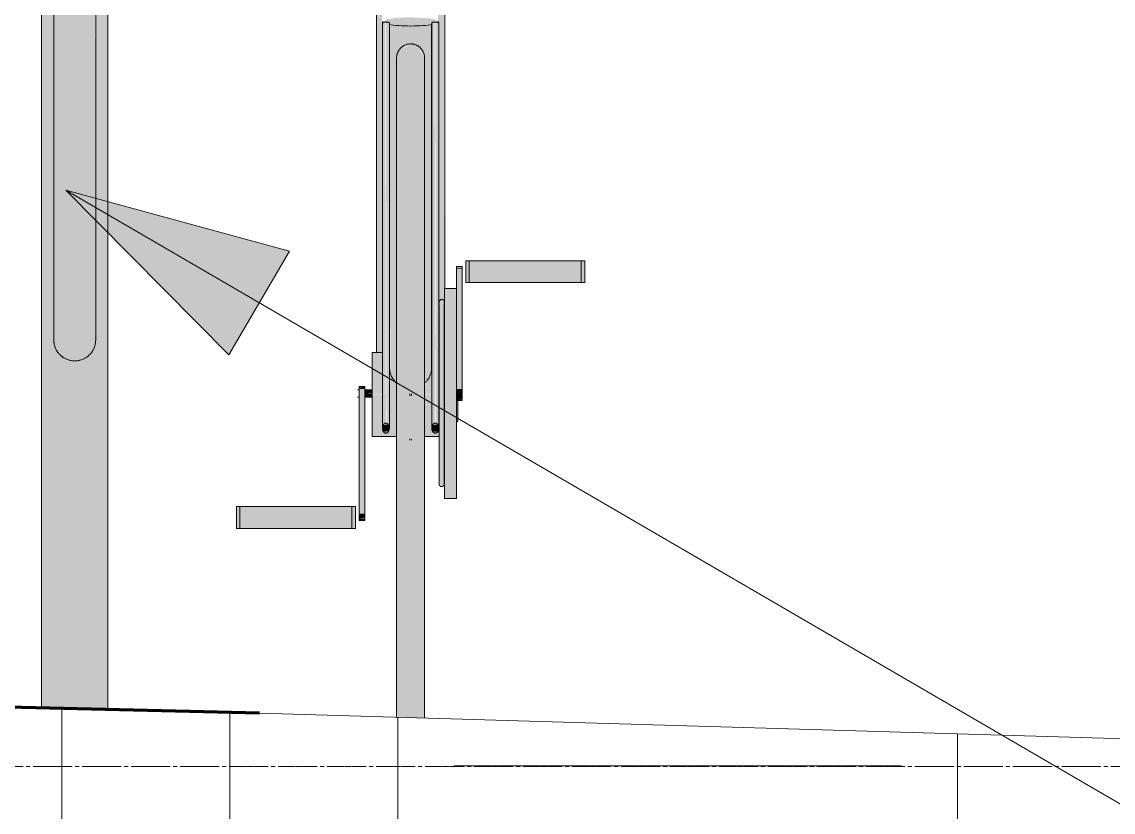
# Model space of a CAD drawing. Header units: inches. Extents: x -1056 to 52, y -89 to 303.
# Drawn here: x -961.66 to -922.67, y -1.64 to 26.62 of the extents above; entities that cross this region are included whole.
import ezdxf

# ---------------------------------------------------------------- set-up
doc = ezdxf.new("R2010")
doc.units = ezdxf.units.IN
doc.header["$MEASUREMENT"] = 0
doc.linetypes.add('Aligning Line 1_8_', pattern=[0.25, 0.125, -0.125])
doc.linetypes.add('Grid Line 1_2_', pattern=[0.875, 0.5, -0.125, 0.125, -0.125])
for name, color, linetype, lineweight in [('A-FLOR-LEVL-1', 51, 'Grid Line 1_2_', 9), ('C-TOPO', 7, 'Continuous', 9), ('C-TOPO-1', 7, 'Continuous', 80), ('G-ANNO-SYMB', 111, 'Aligning Line 1_8_', 9), ('G-ANNO-TEXT', 231, 'Continuous', 9), ('L-SITE', 91, 'Continuous', 9), ('Q-SPCQ', 91, 'Continuous', 9)]:
    doc.layers.add(name, color=color, linetype=linetype, lineweight=lineweight)

# ---------------------------------------------------------------- blocks, each defined once
blk = doc.blocks.new('BIKE_HITCH - In Ground-777502-Elevation - East')
at = {"layer": 'L-SITE'}
for points in [[(-959.767, 2.057), (-959.767, 14.498), (-960.052, 14.561), (-960.212, 14.645), (-960.417, 14.873), (-960.501, 15.149), (-960.517, 15.267), (-960.498, 28.915), (-960.373, 29.191), (-960.121, 29.406), (-959.978, 29.464), (-959.844, 29.49), (-959.767, 29.498), (-959.767, 36.098), (-960.955, 36.098), (-960.945, 2.085), (-959.878, 2.06)], [(-958.58, 2.029), (-958.58, 36.098), (-959.767, 36.098), (-959.767, 29.498), (-959.482, 29.435), (-959.309, 29.339), (-959.118, 29.123), (-959.032, 28.843), (-959.017, 28.748), (-959.036, 15.081), (-959.161, 14.806), (-959.384, 14.609), (-959.556, 14.533), (-959.687, 14.507), (-959.767, 14.498), (-959.767, 2.057), (-958.61, 2.03)], [(-959.767, 14.498), (-959.522, 14.545), (-959.442, 14.573), (-959.253, 14.708), (-959.181, 14.781), (-959.076, 14.968), (-959.036, 15.081), (-959.017, 17.225), (-959.043, 28.942), (-959.118, 29.123), (-959.237, 29.279), (-959.392, 29.398), (-959.621, 29.479), (-959.847, 29.489), (-960.017, 29.451), (-960.092, 29.424), (-960.282, 29.288), (-960.376, 29.18), (-960.443, 29.074), (-960.498, 28.915), (-960.517, 28.518), (-960.491, 15.054), (-960.417, 14.873), (-960.297, 14.718), (-960.074, 14.571), (-959.877, 14.513)]]:
    blk.add_hatch(color=256, dxfattribs=at).paths.add_polyline_path(points, flags=0)
for p, q in [((-960.955, 36.098), (-960.955, 2.086)), ((-960.955, 36.098), (-959.767, 36.098)), ((-959.767, 36.098), (-958.58, 36.098)), ((-958.58, 2.029), (-958.58, 36.098))]:
    blk.add_line(p, q, dxfattribs=at)
at = {"layer": 'L-SITE', "flags": 128}
for points in [[(-960.517, 28.748), (-960.516, 28.778), (-960.515, 28.808), (-960.512, 28.838), (-960.507, 28.868), (-960.502, 28.897), (-960.496, 28.927), (-960.488, 28.956), (-960.479, 28.984), (-960.469, 29.013), (-960.458, 29.04), (-960.446, 29.068), (-960.432, 29.095), (-960.418, 29.121), (-960.402, 29.147), (-960.386, 29.172), (-960.369, 29.196), (-960.35, 29.22), (-960.331, 29.243), (-960.311, 29.265), (-960.29, 29.286), (-960.268, 29.307), (-960.245, 29.326), (-960.221, 29.345), (-960.197, 29.363), (-960.172, 29.379), (-960.147, 29.395), (-960.121, 29.41), (-960.094, 29.423), (-960.067, 29.436), (-960.039, 29.447), (-960.011, 29.458), (-959.982, 29.467), (-959.953, 29.475), (-959.924, 29.482), (-959.895, 29.487), (-959.865, 29.492), (-959.835, 29.495), (-959.805, 29.497), (-959.775, 29.498), (-959.745, 29.498), (-959.715, 29.497), (-959.685, 29.494), (-959.656, 29.49), (-959.626, 29.485), (-959.597, 29.479), (-959.568, 29.471), (-959.539, 29.463), (-959.51, 29.453), (-959.482, 29.442), (-959.455, 29.43), (-959.428, 29.417), (-959.401, 29.403), (-959.376, 29.388), (-959.35, 29.372), (-959.326, 29.355), (-959.302, 29.337), (-959.279, 29.317), (-959.256, 29.297), (-959.235, 29.277), (-959.214, 29.255), (-959.194, 29.232), (-959.175, 29.209), (-959.157, 29.185), (-959.14, 29.16), (-959.124, 29.135), (-959.109, 29.109), (-959.096, 29.082), (-959.083, 29.055), (-959.071, 29.028), (-959.06, 29), (-959.051, 28.971), (-959.043, 28.942), (-959.035, 28.913), (-959.029, 28.884), (-959.025, 28.854), (-959.021, 28.824), (-959.018, 28.794), (-959.017, 28.765), (-959.017, 28.748)], [(-960.517, 28.748), (-960.517, 28.743), (-960.517, 28.727), (-960.517, 28.7), (-960.517, 28.662), (-960.517, 28.614), (-960.517, 28.555), (-960.517, 28.485), (-960.517, 28.406), (-960.517, 28.316), (-960.517, 28.215), (-960.517, 28.105), (-960.517, 27.986), (-960.517, 27.856), (-960.517, 27.717), (-960.517, 27.569), (-960.517, 27.412), (-960.517, 27.247), (-960.517, 27.073), (-960.517, 26.891), (-960.517, 26.701), (-960.517, 26.504), (-960.517, 26.299), (-960.517, 26.088), (-960.517, 25.87), (-960.517, 25.645), (-960.517, 25.415), (-960.517, 25.18), (-960.517, 24.939), (-960.517, 24.694), (-960.517, 24.444), (-960.517, 24.191), (-960.517, 23.934), (-960.517, 23.674), (-960.517, 23.411), (-960.517, 23.146), (-960.517, 22.879), (-960.517, 22.61), (-960.517, 22.341), (-960.517, 22.071), (-960.517, 21.801), (-960.517, 21.532), (-960.517, 21.263), (-960.517, 20.995), (-960.517, 20.729), (-960.517, 20.465), (-960.517, 20.203), (-960.517, 19.944), (-960.517, 19.689), (-960.517, 19.437), (-960.517, 19.189), (-960.517, 18.946), (-960.517, 18.708), (-960.517, 18.475), (-960.517, 18.247), (-960.517, 18.026), (-960.517, 17.811), (-960.517, 17.603), (-960.517, 17.401), (-960.517, 17.207), (-960.517, 17.021), (-960.517, 16.843), (-960.517, 16.672), (-960.517, 16.511), (-960.517, 16.358), (-960.517, 16.214), (-960.517, 16.08), (-960.517, 15.955), (-960.517, 15.839), (-960.517, 15.734), (-960.517, 15.638), (-960.517, 15.553), (-960.517, 15.478), (-960.517, 15.413), (-960.517, 15.359), (-960.517, 15.316), (-960.517, 15.283), (-960.517, 15.261), (-960.517, 15.25), (-960.517, 15.248)], [(-960.517, 28.583), (-960.517, 28.637), (-960.517, 28.681), (-960.517, 28.714), (-960.517, 28.736), (-960.517, 28.747), (-960.517, 28.748)], [(-959.017, 15.248), (-959.017, 15.254), (-959.017, 15.27), (-959.017, 15.297), (-959.017, 15.335), (-959.017, 15.383), (-959.017, 15.442), (-959.017, 15.511), (-959.017, 15.591), (-959.017, 15.681), (-959.017, 15.781), (-959.017, 15.891), (-959.017, 16.011), (-959.017, 16.141), (-959.017, 16.279), (-959.017, 16.427), (-959.017, 16.584), (-959.017, 16.75), (-959.017, 16.924), (-959.017, 17.106), (-959.017, 17.296), (-959.017, 17.493), (-959.017, 17.698), (-959.017, 17.909), (-959.017, 18.127), (-959.017, 18.351), (-959.017, 18.581), (-959.017, 18.817), (-959.017, 19.057), (-959.017, 19.303), (-959.017, 19.552), (-959.017, 19.806), (-959.017, 20.063), (-959.017, 20.323), (-959.017, 20.586), (-959.017, 20.851), (-959.017, 21.118), (-959.017, 21.386), (-959.017, 21.656), (-959.017, 21.925), (-959.017, 22.195), (-959.017, 22.465), (-959.017, 22.734), (-959.017, 23.002), (-959.017, 23.268), (-959.017, 23.532), (-959.017, 23.794), (-959.017, 24.052), (-959.017, 24.308), (-959.017, 24.56), (-959.017, 24.807), (-959.017, 25.051), (-959.017, 25.289), (-959.017, 25.522), (-959.017, 25.749), (-959.017, 25.971), (-959.017, 26.186), (-959.017, 26.394), (-959.017, 26.595), (-959.017, 26.789), (-959.017, 26.976), (-959.017, 27.154), (-959.017, 27.324), (-959.017, 27.486), (-959.017, 27.639), (-959.017, 27.782), (-959.017, 27.917), (-959.017, 28.042), (-959.017, 28.157), (-959.017, 28.263), (-959.017, 28.358), (-959.017, 28.444), (-959.017, 28.519), (-959.017, 28.583), (-959.017, 28.637), (-959.017, 28.681), (-959.017, 28.714), (-959.017, 28.736), (-959.017, 28.747), (-959.017, 28.748)], [(-959.017, 28.748), (-959.017, 28.743), (-959.017, 28.727), (-959.017, 28.7), (-959.017, 28.662), (-959.017, 28.614)], [(-960.517, 15.248), (-960.517, 15.254), (-960.517, 15.27), (-960.517, 15.297), (-960.517, 15.335), (-960.517, 15.383)], [(-959.018, 15.218), (-959.019, 15.188), (-959.022, 15.159), (-959.027, 15.129), (-959.032, 15.099), (-959.039, 15.07), (-959.046, 15.041), (-959.055, 15.012), (-959.065, 14.984), (-959.076, 14.956), (-959.088, 14.929), (-959.102, 14.902), (-959.116, 14.876), (-959.132, 14.85), (-959.148, 14.825), (-959.165, 14.8), (-959.184, 14.777), (-959.203, 14.754), (-959.223, 14.732), (-959.245, 14.71), (-959.266, 14.69), (-959.289, 14.67), (-959.313, 14.652), (-959.337, 14.634), (-959.362, 14.617), (-959.387, 14.602), (-959.414, 14.587), (-959.44, 14.573), (-959.468, 14.561), (-959.495, 14.549), (-959.523, 14.539), (-959.552, 14.53), (-959.581, 14.522), (-959.61, 14.515), (-959.64, 14.509), (-959.669, 14.505), (-959.699, 14.501), (-959.729, 14.499), (-959.759, 14.498), (-959.789, 14.499), (-959.819, 14.5), (-959.849, 14.503), (-959.879, 14.507), (-959.908, 14.512), (-959.937, 14.518), (-959.967, 14.525), (-959.995, 14.534), (-960.024, 14.544), (-960.052, 14.554), (-960.079, 14.566), (-960.106, 14.579), (-960.133, 14.593), (-960.159, 14.609), (-960.184, 14.625), (-960.208, 14.642), (-960.232, 14.66), (-960.255, 14.679), (-960.278, 14.699), (-960.299, 14.72), (-960.32, 14.742), (-960.34, 14.764), (-960.359, 14.788), (-960.377, 14.812), (-960.394, 14.836), (-960.41, 14.862), (-960.425, 14.888), (-960.439, 14.914), (-960.451, 14.941), (-960.463, 14.969), (-960.474, 14.997), (-960.483, 15.026), (-960.492, 15.054), (-960.499, 15.083), (-960.505, 15.113), (-960.51, 15.142), (-960.513, 15.172), (-960.516, 15.202), (-960.517, 15.232), (-960.517, 15.248)], [(-959.017, 15.413), (-959.017, 15.359), (-959.017, 15.316), (-959.017, 15.283), (-959.017, 15.261), (-959.017, 15.25), (-959.017, 15.248)]]:
    blk.add_lwpolyline(points, dxfattribs=at)
at = {"layer": 'L-SITE'}
for points in [[(-959.479, 29.441), (-959.495, 29.448), (-959.512, 29.454), (-959.529, 29.46)], [(-960.467, 29.017), (-960.471, 29.007), (-960.475, 28.996), (-960.479, 28.985)], [(-959.055, 28.985), (-959.061, 29.003), (-959.068, 29.02), (-959.075, 29.037)], [(-960.511, 28.841), (-960.515, 28.81), (-960.517, 28.779), (-960.517, 28.748)], [(-960.517, 28.748), (-960.517, 28.732), (-960.516, 28.715), (-960.515, 28.699)], [(-959.025, 15.137), (-959.02, 15.174), (-959.017, 15.211), (-959.017, 15.248)], [(-959.017, 15.248), (-959.017, 15.274), (-959.018, 15.299), (-959.021, 15.324)], [(-960.479, 15.012), (-960.473, 14.994), (-960.466, 14.977), (-960.459, 14.96)], [(-959.067, 14.98), (-959.063, 14.99), (-959.059, 15.001), (-959.055, 15.012)], [(-960.055, 14.556), (-960.039, 14.549), (-960.022, 14.543), (-960.005, 14.537)]]:
    blk.add_open_spline(points, degree=3, dxfattribs=at)
for points, knots in [([(-959.285, 29.323), (-959.289, 29.327), (-959.302, 29.337), (-959.322, 29.352), (-959.34, 29.365), (-959.349, 29.371), (-959.351, 29.373)], [0.55861476, 0.55861476, 0.55861476, 0.55861476, 0.575, 0.6, 0.625, 0.63074117, 0.63074117, 0.63074117, 0.63074117]), ([(-960.373, 29.191), (-960.378, 29.183), (-960.385, 29.174), (-960.391, 29.164), (-960.392, 29.163)], [0.6, 0.6, 0.6, 0.6, 0.625, 0.62948667, 0.62948667, 0.62948667, 0.62948667]), ([(-959.141, 29.162), (-959.142, 29.163), (-959.149, 29.173), (-959.161, 29.19), (-959.177, 29.211), (-959.187, 29.224), (-959.191, 29.229)], [0.36982041, 0.36982041, 0.36982041, 0.36982041, 0.375, 0.4, 0.425, 0.44238403, 0.44238403, 0.44238403, 0.44238403]), ([(-959.017, 28.748), (-959.017, 28.789), (-959.021, 28.836), (-959.029, 28.881), (-959.03, 28.887)], [0, 0, 0, 0, 0.1, 0.1152205, 0.1152205, 0.1152205, 0.1152205]), ([(-960.517, 15.248), (-960.517, 15.207), (-960.513, 15.158), (-960.504, 15.11), (-960.502, 15.101)], [0, 0, 0, 0, 0.1, 0.122146, 0.122146, 0.122146, 0.122146]), ([(-960.393, 14.835), (-960.392, 14.833), (-960.385, 14.824), (-960.373, 14.806), (-960.357, 14.786), (-960.347, 14.773), (-960.343, 14.768)], [0.36982041, 0.36982041, 0.36982041, 0.36982041, 0.375, 0.4, 0.425, 0.44238403, 0.44238403, 0.44238403, 0.44238403]), ([(-959.161, 14.806), (-959.156, 14.814), (-959.149, 14.823), (-959.143, 14.833), (-959.142, 14.834)], [0.6, 0.6, 0.6, 0.6, 0.625, 0.62965112, 0.62965112, 0.62965112, 0.62965112]), ([(-960.249, 14.674), (-960.245, 14.67), (-960.232, 14.66), (-960.212, 14.644), (-960.195, 14.632), (-960.185, 14.625), (-960.183, 14.624)], [0.55861476, 0.55861476, 0.55861476, 0.55861476, 0.575, 0.6, 0.625, 0.63074117, 0.63074117, 0.63074117, 0.63074117])]:
    blk.add_open_spline(points, degree=3, knots=knots, dxfattribs=at)
blk = doc.blocks.new('Bicycle_4878 - Bicycle_4878-V2-Elevation - East')
at = {"layer": 'Q-SPCQ'}
for points in [[(-948.798, 14.792), (-948.775, 14.792), (-948.774, 17.744), (-948.774, 21.951), (-948.772, 32.5), (-948.91, 32.492), (-948.986, 32.53), (-948.969, 14.792), (-948.826, 14.792)], [(-946.759, 14.792), (-946.75, 14.792), (-946.724, 16.628), (-946.703, 16.63), (-946.636, 16.685), (-946.582, 16.629), (-946.568, 16.625), (-946.562, 15.649), (-946.585, 32.5), (-946.706, 32.489), (-946.767, 32.488), (-946.794, 26.61), (-946.767, 26.593), (-946.759, 26.586), (-946.759, 14.903)], [(-948.77, 12.143), (-948.75, 12.202), (-948.673, 12.27), (-948.65, 12.274), (-948.673, 26.612), (-948.775, 26.586), (-948.771, 12.174)], [(-947.767, 26.47), (-947.008, 26.526), (-946.983, 26.601), (-946.835, 26.61), (-946.767, 26.626), (-946.901, 26.705), (-947.069, 26.738), (-947.767, 26.783), (-948.267, 26.762), (-948.633, 26.705), (-948.743, 26.612), (-948.695, 26.611), (-948.539, 26.596), (-948.526, 26.586), (-948.525, 26.531), (-948.267, 26.491)], [(-948.53, 12.144), (-948.526, 14.029), (-948.539, 26.596), (-948.65, 26.613), (-948.627, 12.27), (-948.585, 12.247), (-948.551, 12.333), (-948.53, 12.144)], [(-948.267, 13.709), (-948.258, 25.349), (-948.083, 25.659), (-948.024, 25.699), (-947.767, 25.823), (-947.407, 25.619), (-947.267, 25.33), (-947.267, 13.709), (-947.142, 13.861), (-947.053, 14.042), (-947.017, 14.353), (-947.04, 26.52), (-947.267, 26.491), (-948.112, 26.484), (-948.517, 26.491), (-948.494, 14.104), (-948.47, 13.993), (-948.341, 13.777)], [(-947.004, 12.143), (-946.983, 12.202), (-946.907, 12.27), (-946.884, 12.274), (-946.907, 26.612), (-947.008, 26.586), (-947.005, 12.212)], [(-946.764, 12.143), (-946.76, 14.029), (-946.772, 26.596), (-946.884, 26.613), (-946.861, 12.27), (-946.818, 12.247), (-946.784, 12.333), (-946.767, 12.174)], [(-947.517, 13.33), (-947.267, 13.33), (-947.267, 25.33), (-947.451, 25.659), (-947.482, 25.686), (-947.767, 25.823), (-948.124, 25.624), (-948.267, 25.33), (-948.25, 13.33), (-947.529, 13.33)], [(-945.672, 17.3), (-945.672, 18.076), (-945.799, 18.076), (-945.799, 17.3)], [(-945.672, 17.3), (-941.672, 17.3), (-941.672, 18.076), (-945.672, 18.076), (-945.672, 17.744)], [(-941.545, 17.3), (-941.545, 18.076), (-941.672, 18.076), (-941.672, 17.3)], [(-946.13, 13.494), (-945.925, 13.494), (-945.925, 17.815), (-946.13, 17.815), (-946.13, 13.823)], [(-946.149, 13.33), (-946.13, 13.33), (-946.13, 17.059), (-946.555, 17.08), (-946.555, 13.33)], [(-949.404, 13.51), (-949.404, 13.571), (-949.609, 13.548), (-949.609, 13.51)], [(-949.404, 9.014), (-949.404, 13.51), (-949.609, 13.51), (-949.609, 9.014)], [(-949.404, 13.33), (-949.142, 13.333), (-949.142, 13.462), (-949.404, 13.445), (-949.404, 13.364)], [(-949.142, 13.198), (-949.142, 13.33), (-949.404, 13.33), (-949.404, 13.198)], [(-947.267, 1.724), (-947.284, 13.33), (-948.267, 13.33), (-948.267, 1.754), (-947.355, 1.727)], [(-946.13, 9.58), (-946.149, 13.33), (-946.555, 13.33), (-946.555, 9.58)], [(-946.13, 13.087), (-945.925, 13.11), (-945.925, 13.494), (-946.13, 13.494), (-946.13, 13.11)], [(-946.13, 12.33), (-946.085, 12.33), (-946.085, 13.087), (-946.13, 13.071), (-946.13, 12.36)], [(-948.735, 11.962), (-948.551, 11.986), (-948.526, 12.111), (-948.566, 12.227), (-948.75, 12.202), (-948.775, 12.078), (-948.75, 11.986)], [(-946.8, 11.962), (-946.759, 12.078), (-946.784, 12.202), (-946.8, 12.227), (-946.983, 12.202), (-947.008, 12.078), (-946.968, 11.962)], [(-953.862, 8.51), (-953.862, 9.286), (-953.989, 9.286), (-953.989, 8.51)], [(-949.862, 8.51), (-949.862, 9.286), (-953.862, 9.286), (-953.862, 8.51), (-950.751, 8.51)], [(-949.862, 8.51), (-949.735, 8.51), (-949.735, 9.286), (-949.862, 9.286)], [(-949.609, 8.856), (-949.404, 8.879), (-949.404, 9.014), (-949.609, 8.989), (-949.609, 8.879)], [(-949.404, 8.825), (-949.404, 8.856), (-949.609, 8.856), (-949.609, 8.825)], [(-949.404, 8.806), (-949.404, 8.825), (-949.609, 8.806)]]:
    blk.add_hatch(color=256, dxfattribs=at).paths.add_polyline_path(points, flags=0)
h = blk.add_hatch(color=256, dxfattribs=at)
h.paths.add_polyline_path([(-946.708, 16.625), (-946.744, 16.625), (-946.724, 16.565)], flags=0)
h.paths.add_polyline_path([(-946.701, 10.07), (-946.75, 10.168), (-946.737, 10.061)], flags=0)
h.paths.add_polyline_path([(-946.625, 10.025), (-946.564, 10.123), (-946.562, 10.186), (-946.562, 10.228), (-946.562, 16.394), (-946.64, 16.691), (-946.708, 16.625), (-946.75, 16.099), (-946.75, 10.228), (-946.701, 10.07)], flags=0)
h.paths.add_polyline_path([(-946.562, 16.467), (-946.568, 16.631), (-946.6, 16.607), (-946.577, 16.524)], flags=0)
h = blk.add_hatch(color=256, dxfattribs=at)
h.paths.add_polyline_path([(-947.267, 13.292), (-947.009, 13.312), (-947.027, 14.169), (-947.069, 13.984), (-947.267, 13.598), (-947.267, 13.33)], flags=0)
h.paths.add_polyline_path([(-949.142, 13.292), (-948.775, 13.312), (-948.775, 14.792), (-949.142, 14.792), (-949.142, 13.49)], flags=0)
h.paths.add_polyline_path([(-948.525, 13.292), (-948.267, 13.292), (-948.285, 13.725), (-948.341, 13.777), (-948.479, 14.033), (-948.517, 14.33), (-948.526, 13.292)], flags=0)
h = blk.add_hatch(color=256, dxfattribs=at)
h.paths.add_polyline_path([(-946.764, 12.143), (-946.799, 12.36), (-946.839, 12.261), (-946.907, 12.27), (-946.95, 12.227), (-946.784, 12.202), (-946.772, 12.174)], flags=0)
h.paths.add_polyline_path([(-947.004, 12.143), (-946.996, 12.231), (-947.004, 12.155)], flags=0)
h.paths.add_polyline_path([(-947.069, 11.792), (-946.75, 11.794), (-946.775, 12.008), (-946.8, 11.962), (-946.983, 11.986), (-947.008, 12.111), (-947.006, 12.301), (-947.009, 13.292), (-947.267, 13.292), (-947.267, 11.792)], flags=0)
h.paths.add_polyline_path([(-948.91, 11.792), (-948.267, 11.808), (-948.267, 13.292), (-948.526, 13.292), (-948.551, 11.986), (-948.566, 11.962), (-948.75, 11.986), (-948.775, 12.111), (-948.772, 12.231), (-948.775, 13.292), (-949.142, 13.292), (-949.142, 11.792)], flags=0)
h.paths.add_polyline_path([(-946.562, 11.792), (-946.555, 11.794), (-946.562, 11.794)], flags=0)
h.paths.add_polyline_path([(-948.77, 12.144), (-948.762, 12.231), (-948.77, 12.173)], flags=0)
h.paths.add_polyline_path([(-948.53, 12.144), (-948.559, 12.398), (-948.605, 12.261), (-948.673, 12.27), (-948.716, 12.227), (-948.551, 12.202), (-948.538, 12.174)], flags=0)
for p, q in [((-948.986, 32.53), (-948.986, 14.792)), ((-946.549, 17.08), (-946.549, 32.53)), ((-948.517, 26.53), (-948.517, 14.215)), ((-947.017, 14.215), (-947.017, 26.525)), ((-945.799, 18.076), (-945.672, 18.076)), ((-945.799, 17.3), (-945.799, 18.076)), ((-945.672, 18.076), (-941.672, 18.076)), ((-945.672, 17.3), (-945.672, 18.076)), ((-941.672, 18.076), (-941.545, 18.076)), ((-941.672, 17.3), (-941.672, 18.076)), ((-941.545, 17.3), (-941.545, 18.076)), ((-945.925, 17.866), (-946.13, 17.866)), ((-946.13, 17.815), (-946.13, 17.866)), ((-946.13, 17.866), (-946.13, 17.854)), ((-946.13, 17.059), (-946.13, 17.815)), ((-945.925, 17.815), (-946.13, 17.815)), ((-945.925, 17.854), (-945.925, 17.866)), ((-945.925, 17.866), (-945.925, 17.815)), ((-945.925, 17.815), (-945.925, 13.494)), ((-945.672, 17.3), (-945.799, 17.3)), ((-941.672, 17.3), (-945.672, 17.3)), ((-941.545, 17.3), (-941.672, 17.3)), ((-946.13, 17.08), (-946.555, 17.08)), ((-946.555, 13.33), (-946.555, 17.08)), ((-946.13, 17.059), (-946.13, 13.33)), ((-946.75, 16.599), (-946.75, 16.38)), ((-946.562, 16.381), (-946.562, 16.599)), ((-948.775, 14.792), (-949.142, 14.792)), ((-949.142, 13.292), (-949.142, 14.792)), ((-949.609, 13.462), (-949.661, 13.462)), ((-949.661, 13.33), (-949.661, 13.33)), ((-949.661, 13.33), (-949.661, 13.33)), ((-949.404, 13.578), (-949.609, 13.578)), ((-949.609, 13.51), (-949.609, 13.578)), ((-949.609, 9.014), (-949.609, 13.51)), ((-949.404, 13.51), (-949.609, 13.51)), ((-949.404, 13.578), (-949.404, 13.51)), ((-949.404, 13.51), (-949.404, 9.014)), ((-949.142, 13.462), (-949.404, 13.462)), ((-949.142, 11.792), (-949.142, 13.292)), ((-947.799, 13.324), (-947.799, 13.295)), ((-947.799, 13.281), (-947.799, 13.252)), ((-947.735, 13.295), (-947.735, 13.324)), ((-947.735, 13.252), (-947.735, 13.281)), ((-946.555, 9.58), (-946.555, 13.33)), ((-946.13, 13.33), (-946.13, 9.58)), ((-945.925, 13.494), (-945.925, 13.079)), ((-945.918, 13.462), (-945.925, 13.462)), ((-945.918, 13.33), (-945.918, 13.33)), ((-945.918, 13.33), (-945.918, 13.33)), ((-949.661, 13.198), (-949.609, 13.198)), ((-949.404, 13.198), (-949.142, 13.198)), ((-946.13, 13.079), (-945.925, 13.079)), ((-946.085, 13.071), (-946.085, 12.33)), ((-945.925, 13.198), (-945.918, 13.198)), ((-945.925, 13.079), (-945.925, 13.087)), ((-946.13, 12.33), (-946.085, 12.33)), ((-949.142, 11.792), (-948.261, 11.792)), ((-947.799, 11.708), (-947.799, 11.658)), ((-947.735, 11.658), (-947.735, 11.698)), ((-947.273, 11.792), (-946.75, 11.792)), ((-946.75, 10.315), (-946.75, 10.108)), ((-946.562, 10.108), (-946.562, 10.315)), ((-946.555, 9.58), (-946.13, 9.58)), ((-953.989, 9.286), (-953.862, 9.286)), ((-953.989, 8.51), (-953.989, 9.286)), ((-953.862, 9.286), (-949.862, 9.286)), ((-953.862, 8.51), (-953.862, 9.286)), ((-949.862, 9.286), (-949.735, 9.286)), ((-949.862, 8.51), (-949.862, 9.286)), ((-949.735, 8.51), (-949.735, 9.286)), ((-949.609, 8.856), (-949.609, 9.014)), ((-949.404, 9.014), (-949.609, 9.014)), ((-949.404, 9.014), (-949.404, 8.856)), ((-949.609, 8.825), (-949.609, 8.856)), ((-949.609, 8.806), (-949.609, 8.825)), ((-949.404, 8.825), (-949.609, 8.825)), ((-949.609, 8.809), (-949.609, 8.795)), ((-949.609, 8.795), (-949.609, 8.806)), ((-949.609, 8.795), (-949.404, 8.795)), ((-949.404, 8.856), (-949.404, 8.825)), ((-949.404, 8.825), (-949.404, 8.806)), ((-949.404, 8.795), (-949.404, 8.809)), ((-949.404, 8.806), (-949.404, 8.795)), ((-953.862, 8.51), (-953.989, 8.51)), ((-949.862, 8.51), (-953.862, 8.51)), ((-949.735, 8.51), (-949.862, 8.51))]:
    blk.add_line(p, q, dxfattribs=at)
at = {"layer": 'Q-SPCQ', "flags": 128}
for points in [[(-948.775, 26.583), (-948.775, 24.8), (-948.775, 23.128), (-948.775, 21.628), (-948.775, 21.566), (-948.775, 21.504), (-948.775, 21.442), (-948.775, 21.38), (-948.775, 21.318), (-948.775, 21.256), (-948.775, 19.857), (-948.775, 19.796), (-948.775, 19.734), (-948.775, 19.672), (-948.775, 19.611), (-948.775, 19.549), (-948.775, 19.488), (-948.775, 19.426), (-948.775, 18.275), (-948.775, 17.253), (-948.775, 17.193), (-948.775, 17.132), (-948.775, 17.071), (-948.775, 17.01), (-948.775, 16.113), (-948.775, 15.296), (-948.775, 15.236), (-948.775, 14.497), (-948.775, 14.439), (-948.775, 14.38), (-948.775, 13.719), (-948.775, 13.662), (-948.775, 13.605), (-948.775, 13.021), (-948.775, 12.505), (-948.775, 12.094)], [(-948.525, 26.583), (-948.525, 24.8), (-948.525, 23.128), (-948.525, 21.628), (-948.525, 21.566), (-948.525, 21.504), (-948.525, 21.442), (-948.525, 21.38), (-948.525, 21.318), (-948.525, 21.256), (-948.525, 19.857), (-948.525, 19.796), (-948.525, 19.734), (-948.525, 19.672), (-948.525, 19.611), (-948.525, 19.549), (-948.525, 19.488), (-948.525, 19.426), (-948.525, 18.275), (-948.525, 17.253), (-948.525, 17.193), (-948.525, 17.132), (-948.525, 17.071), (-948.525, 17.01), (-948.525, 16.113), (-948.525, 15.296), (-948.525, 15.236), (-948.525, 14.497), (-948.525, 14.439), (-948.525, 14.38), (-948.525, 13.719), (-948.525, 13.662), (-948.525, 13.605), (-948.525, 13.021), (-948.525, 12.505), (-948.525, 12.094)], [(-947.009, 26.583), (-947.009, 24.8), (-947.009, 23.128), (-947.009, 21.628), (-947.009, 21.566), (-947.009, 21.504), (-947.009, 21.442), (-947.009, 21.38), (-947.009, 21.318), (-947.009, 21.256), (-947.009, 19.857), (-947.009, 19.796), (-947.009, 19.734), (-947.009, 19.672), (-947.009, 19.611), (-947.009, 19.549), (-947.009, 19.488), (-947.009, 19.426), (-947.009, 18.275), (-947.009, 17.253), (-947.009, 17.193), (-947.009, 17.132), (-947.009, 17.071), (-947.009, 17.01), (-947.009, 16.113), (-947.009, 15.296), (-947.009, 15.236), (-947.009, 14.497), (-947.009, 14.439), (-947.009, 14.38), (-947.009, 13.719), (-947.009, 13.662), (-947.009, 13.605), (-947.009, 13.021), (-947.009, 12.505), (-947.009, 12.094)], [(-946.759, 26.583), (-946.759, 24.8), (-946.759, 23.128), (-946.759, 21.628), (-946.759, 21.566), (-946.759, 21.504), (-946.759, 21.442), (-946.759, 21.38), (-946.759, 21.318), (-946.759, 21.256), (-946.759, 19.857), (-946.759, 19.796), (-946.759, 19.734), (-946.759, 19.672), (-946.759, 19.611), (-946.759, 19.549), (-946.759, 19.488), (-946.759, 19.426), (-946.759, 18.275), (-946.759, 17.253), (-946.759, 17.193), (-946.759, 17.132), (-946.759, 17.071), (-946.759, 17.01), (-946.759, 16.113), (-946.759, 15.296), (-946.759, 15.236), (-946.759, 14.497), (-946.759, 14.439), (-946.759, 14.38), (-946.759, 13.719), (-946.759, 13.662), (-946.759, 13.605), (-946.759, 13.021), (-946.759, 12.505), (-946.759, 12.094)], [(-948.267, 25.33), (-948.267, 25.35), (-948.265, 25.37), (-948.263, 25.39), (-948.261, 25.41), (-948.257, 25.43), (-948.253, 25.449), (-948.248, 25.468), (-948.242, 25.488), (-948.235, 25.506), (-948.228, 25.525), (-948.219, 25.543), (-948.211, 25.561), (-948.201, 25.579), (-948.191, 25.596), (-948.18, 25.613), (-948.168, 25.629), (-948.156, 25.645), (-948.143, 25.66), (-948.129, 25.675), (-948.115, 25.689), (-948.101, 25.703), (-948.086, 25.716), (-948.07, 25.728), (-948.054, 25.74), (-948.037, 25.751), (-948.02, 25.762), (-948.003, 25.771), (-947.985, 25.78), (-947.967, 25.789), (-947.948, 25.796), (-947.929, 25.803), (-947.91, 25.809), (-947.891, 25.815), (-947.872, 25.819), (-947.852, 25.823), (-947.832, 25.826), (-947.812, 25.828), (-947.792, 25.83), (-947.772, 25.83), (-947.752, 25.83), (-947.732, 25.829), (-947.713, 25.827), (-947.693, 25.825), (-947.673, 25.821), (-947.653, 25.817), (-947.634, 25.812), (-947.615, 25.807), (-947.596, 25.8), (-947.577, 25.793), (-947.559, 25.785), (-947.541, 25.776), (-947.523, 25.767), (-947.506, 25.757), (-947.489, 25.746), (-947.473, 25.735), (-947.457, 25.722), (-947.441, 25.71), (-947.427, 25.696), (-947.412, 25.683), (-947.398, 25.668), (-947.385, 25.653), (-947.373, 25.637), (-947.361, 25.621), (-947.349, 25.605), (-947.339, 25.588), (-947.329, 25.571), (-947.319, 25.553), (-947.311, 25.535), (-947.303, 25.517), (-947.296, 25.498), (-947.29, 25.479), (-947.284, 25.46), (-947.279, 25.44), (-947.275, 25.421), (-947.272, 25.401), (-947.27, 25.381), (-947.268, 25.361), (-947.267, 25.341), (-947.267, 25.33)], [(-948.267, 13.33), (-948.267, 13.81), (-948.267, 14.289), (-948.267, 14.767), (-948.267, 15.242), (-948.267, 15.714), (-948.267, 16.183), (-948.267, 16.647), (-948.267, 17.105), (-948.267, 17.558), (-948.267, 18.003), (-948.267, 18.442), (-948.267, 18.872), (-948.267, 19.293), (-948.267, 19.705), (-948.267, 20.106), (-948.267, 20.497), (-948.267, 20.876), (-948.267, 21.243), (-948.267, 21.597), (-948.267, 21.939), (-948.267, 22.266), (-948.267, 22.579), (-948.267, 22.878), (-948.267, 23.161), (-948.267, 23.428), (-948.267, 23.679), (-948.267, 23.914), (-948.267, 24.132), (-948.267, 24.332), (-948.267, 24.515), (-948.267, 24.68), (-948.267, 24.826), (-948.267, 24.955), (-948.267, 25.065), (-948.267, 25.156), (-948.267, 25.228), (-948.267, 25.281), (-948.267, 25.315), (-948.267, 25.33), (-948.267, 25.33)], [(-948.267, 25.33), (-948.267, 25.321), (-948.267, 25.292), (-948.267, 25.244), (-948.267, 25.177), (-948.267, 25.091), (-948.267, 24.986), (-948.267, 24.863), (-948.267, 24.721), (-948.267, 24.561), (-948.267, 24.383), (-948.267, 24.187), (-948.267, 23.974), (-948.267, 23.744), (-948.267, 23.497), (-948.267, 23.234), (-948.267, 22.955), (-948.267, 22.661), (-948.267, 22.352), (-948.267, 22.028), (-948.267, 21.691), (-948.267, 21.34), (-948.267, 20.976), (-948.267, 20.6), (-948.267, 20.213), (-948.267, 19.814), (-948.267, 19.405), (-948.267, 18.986), (-948.267, 18.558), (-948.267, 18.122), (-948.267, 17.679), (-948.267, 17.228), (-948.267, 16.771), (-948.267, 16.308), (-948.267, 15.841), (-948.267, 15.37), (-948.267, 14.895), (-948.267, 14.418), (-948.267, 13.94), (-948.267, 13.46), (-948.267, 13.33)], [(-947.267, 13.33), (-947.267, 13.81), (-947.267, 14.289), (-947.267, 14.767), (-947.267, 15.242), (-947.267, 15.714), (-947.267, 16.183), (-947.267, 16.647), (-947.267, 17.105), (-947.267, 17.558), (-947.267, 18.003), (-947.267, 18.442), (-947.267, 18.872), (-947.267, 19.293), (-947.267, 19.705), (-947.267, 20.106), (-947.267, 20.497), (-947.267, 20.876), (-947.267, 21.243), (-947.267, 21.597), (-947.267, 21.939), (-947.267, 22.266), (-947.267, 22.579), (-947.267, 22.878), (-947.267, 23.161), (-947.267, 23.428), (-947.267, 23.679), (-947.267, 23.914), (-947.267, 24.132), (-947.267, 24.332), (-947.267, 24.515), (-947.267, 24.68), (-947.267, 24.826), (-947.267, 24.955), (-947.267, 25.065), (-947.267, 25.156), (-947.267, 25.228), (-947.267, 25.281), (-947.267, 25.315), (-947.267, 25.33), (-947.267, 25.33)], [(-947.267, 25.33), (-947.267, 25.321), (-947.267, 25.292), (-947.267, 25.244), (-947.267, 25.177), (-947.267, 25.091), (-947.267, 24.986), (-947.267, 24.863), (-947.267, 24.721), (-947.267, 24.561), (-947.267, 24.383), (-947.267, 24.187), (-947.267, 23.974), (-947.267, 23.744), (-947.267, 23.497), (-947.267, 23.234), (-947.267, 22.955), (-947.267, 22.661), (-947.267, 22.352), (-947.267, 22.028), (-947.267, 21.691), (-947.267, 21.34), (-947.267, 20.976), (-947.267, 20.6), (-947.267, 20.213), (-947.267, 19.814), (-947.267, 19.405), (-947.267, 18.986), (-947.267, 18.558), (-947.267, 18.122), (-947.267, 17.679), (-947.267, 17.228), (-947.267, 16.771), (-947.267, 16.308), (-947.267, 15.841), (-947.267, 15.37), (-947.267, 14.895), (-947.267, 14.418), (-947.267, 13.94), (-947.267, 13.46), (-947.267, 13.33)], [(-946.75, 16.599), (-946.75, 16.603), (-946.749, 16.607), (-946.749, 16.61), (-946.749, 16.614), (-946.748, 16.618), (-946.747, 16.621), (-946.746, 16.625), (-946.745, 16.629), (-946.744, 16.632), (-946.742, 16.636), (-946.741, 16.639), (-946.739, 16.642), (-946.737, 16.646), (-946.735, 16.649), (-946.733, 16.652), (-946.731, 16.655), (-946.729, 16.658), (-946.727, 16.661), (-946.724, 16.664), (-946.721, 16.666), (-946.719, 16.669), (-946.716, 16.671), (-946.713, 16.674), (-946.71, 16.676), (-946.707, 16.678), (-946.704, 16.68), (-946.7, 16.682), (-946.697, 16.684), (-946.693, 16.685), (-946.69, 16.687), (-946.686, 16.688), (-946.683, 16.689), (-946.679, 16.69), (-946.676, 16.691), (-946.672, 16.692), (-946.668, 16.692), (-946.665, 16.693), (-946.661, 16.693), (-946.657, 16.693), (-946.653, 16.693), (-946.65, 16.693), (-946.646, 16.692), (-946.642, 16.692), (-946.638, 16.691), (-946.635, 16.69), (-946.631, 16.69), (-946.628, 16.688), (-946.624, 16.687), (-946.62, 16.686), (-946.617, 16.684), (-946.614, 16.683), (-946.61, 16.681), (-946.607, 16.679), (-946.604, 16.677), (-946.601, 16.675), (-946.598, 16.673), (-946.595, 16.67), (-946.592, 16.668), (-946.59, 16.665), (-946.587, 16.662), (-946.584, 16.66), (-946.582, 16.657), (-946.58, 16.654), (-946.578, 16.651), (-946.576, 16.647), (-946.574, 16.644), (-946.572, 16.641), (-946.571, 16.638), (-946.569, 16.634), (-946.568, 16.631), (-946.567, 16.627), (-946.565, 16.623), (-946.565, 16.62), (-946.564, 16.616), (-946.563, 16.612), (-946.563, 16.609), (-946.562, 16.605), (-946.562, 16.601), (-946.562, 16.599)], [(-946.75, 16.599), (-946.75, 16.597), (-946.75, 16.589), (-946.75, 16.576), (-946.75, 16.558), (-946.75, 16.534), (-946.75, 16.506), (-946.75, 16.473), (-946.75, 16.434), (-946.75, 16.391), (-946.75, 16.343), (-946.75, 16.29), (-946.75, 16.232), (-946.75, 16.17), (-946.75, 16.103), (-946.75, 16.032), (-946.75, 15.956), (-946.75, 15.876), (-946.75, 15.793), (-946.75, 15.705), (-946.75, 15.613), (-946.75, 15.518), (-946.75, 15.42), (-946.75, 15.318), (-946.75, 15.213), (-946.75, 15.105), (-946.75, 14.994), (-946.75, 14.881), (-946.75, 14.765), (-946.75, 14.647), (-946.75, 14.527), (-946.75, 14.405), (-946.75, 14.281), (-946.75, 14.156), (-946.75, 14.029), (-946.75, 13.902), (-946.75, 13.773), (-946.75, 13.644), (-946.75, 13.514), (-946.75, 13.384), (-946.75, 13.254), (-946.75, 13.124), (-946.75, 12.995), (-946.75, 12.866), (-946.75, 12.738), (-946.75, 12.611), (-946.75, 12.485), (-946.75, 12.36), (-946.75, 12.237), (-946.75, 12.116), (-946.75, 11.997), (-946.75, 11.88), (-946.75, 11.765), (-946.75, 11.653), (-946.75, 11.543), (-946.75, 11.437), (-946.75, 11.333), (-946.75, 11.233), (-946.75, 11.136), (-946.75, 11.042), (-946.75, 10.953), (-946.75, 10.867), (-946.75, 10.785), (-946.75, 10.707), (-946.75, 10.634), (-946.75, 10.564), (-946.75, 10.5), (-946.75, 10.439), (-946.75, 10.384), (-946.75, 10.333), (-946.75, 10.287), (-946.75, 10.246), (-946.75, 10.21), (-946.75, 10.179), (-946.75, 10.153), (-946.75, 10.132), (-946.75, 10.116), (-946.75, 10.105), (-946.75, 10.1), (-946.75, 10.099)], [(-946.562, 10.099), (-946.562, 10.102), (-946.562, 10.11), (-946.562, 10.123), (-946.562, 10.141), (-946.562, 10.164), (-946.562, 10.192), (-946.562, 10.226), (-946.562, 10.264), (-946.562, 10.308), (-946.562, 10.356), (-946.562, 10.409), (-946.562, 10.466), (-946.562, 10.529), (-946.562, 10.596), (-946.562, 10.667), (-946.562, 10.742), (-946.562, 10.822), (-946.562, 10.906), (-946.562, 10.993), (-946.562, 11.085), (-946.562, 11.18), (-946.562, 11.278), (-946.562, 11.38), (-946.562, 11.485), (-946.562, 11.593), (-946.562, 11.704), (-946.562, 11.817), (-946.562, 11.933), (-946.562, 12.051), (-946.562, 12.172), (-946.562, 12.294), (-946.562, 12.417), (-946.562, 12.543), (-946.562, 12.669), (-946.562, 12.797), (-946.562, 12.925), (-946.562, 13.054), (-946.562, 13.184), (-946.562, 13.314), (-946.562, 13.444), (-946.562, 13.574), (-946.562, 13.703), (-946.562, 13.832), (-946.562, 13.96), (-946.562, 14.088), (-946.562, 14.214), (-946.562, 14.338), (-946.562, 14.461), (-946.562, 14.582), (-946.562, 14.702), (-946.562, 14.819), (-946.562, 14.933), (-946.562, 15.046), (-946.562, 15.155), (-946.562, 15.262), (-946.562, 15.365), (-946.562, 15.466), (-946.562, 15.563), (-946.562, 15.656), (-946.562, 15.746), (-946.562, 15.832), (-946.562, 15.913), (-946.562, 15.991), (-946.562, 16.065), (-946.562, 16.134), (-946.562, 16.199), (-946.562, 16.259), (-946.562, 16.315), (-946.562, 16.365), (-946.562, 16.411), (-946.562, 16.452), (-946.562, 16.489), (-946.562, 16.52), (-946.562, 16.546), (-946.562, 16.567), (-946.562, 16.582), (-946.562, 16.593), (-946.562, 16.598), (-946.562, 16.599)], [(-948.267, 13.33), (-948.267, 12.85), (-948.267, 12.371), (-948.267, 11.894), (-948.267, 11.418), (-948.267, 10.946), (-948.267, 10.478), (-948.267, 10.014), (-948.267, 9.556), (-948.267, 9.103), (-948.267, 8.657), (-948.267, 8.219), (-948.267, 7.789), (-948.267, 7.368), (-948.267, 6.956), (-948.267, 6.555), (-948.267, 6.164), (-948.267, 5.785), (-948.267, 5.418), (-948.267, 5.063), (-948.267, 4.722), (-948.267, 4.395), (-948.267, 4.081), (-948.267, 3.783), (-948.267, 3.5), (-948.267, 3.233), (-948.267, 2.981), (-948.267, 2.747), (-948.267, 2.529), (-948.267, 2.329), (-948.267, 2.146), (-948.267, 1.981), (-948.267, 1.834), (-948.267, 1.754)], [(-948.267, 1.754), (-948.267, 1.798), (-948.267, 1.939), (-948.267, 2.1), (-948.267, 2.278), (-948.267, 2.473), (-948.267, 2.686), (-948.267, 2.916), (-948.267, 3.163), (-948.267, 3.426), (-948.267, 3.705), (-948.267, 3.999), (-948.267, 4.309), (-948.267, 4.632), (-948.267, 4.97), (-948.267, 5.321), (-948.267, 5.684), (-948.267, 6.06), (-948.267, 6.448), (-948.267, 6.847), (-948.267, 7.256), (-948.267, 7.674), (-948.267, 8.102), (-948.267, 8.538), (-948.267, 8.982), (-948.267, 9.433), (-948.267, 9.89), (-948.267, 10.352), (-948.267, 10.819), (-948.267, 11.291), (-948.267, 11.765), (-948.267, 12.242), (-948.267, 12.721), (-948.267, 13.201), (-948.267, 13.33)], [(-947.267, 13.33), (-947.267, 12.85), (-947.267, 12.371), (-947.267, 11.894), (-947.267, 11.418), (-947.267, 10.946), (-947.267, 10.478), (-947.267, 10.014), (-947.267, 9.556), (-947.267, 9.103), (-947.267, 8.657), (-947.267, 8.219), (-947.267, 7.789), (-947.267, 7.368), (-947.267, 6.956), (-947.267, 6.555), (-947.267, 6.164), (-947.267, 5.785), (-947.267, 5.418), (-947.267, 5.063), (-947.267, 4.722), (-947.267, 4.395), (-947.267, 4.081), (-947.267, 3.783), (-947.267, 3.5), (-947.267, 3.233), (-947.267, 2.981), (-947.267, 2.747), (-947.267, 2.529), (-947.267, 2.329), (-947.267, 2.146), (-947.267, 1.981), (-947.267, 1.834), (-947.267, 1.724)], [(-947.267, 1.724), (-947.267, 1.798), (-947.267, 1.939), (-947.267, 2.1), (-947.267, 2.278), (-947.267, 2.473), (-947.267, 2.686), (-947.267, 2.916), (-947.267, 3.163), (-947.267, 3.426), (-947.267, 3.705), (-947.267, 3.999), (-947.267, 4.309), (-947.267, 4.632), (-947.267, 4.97), (-947.267, 5.321), (-947.267, 5.684), (-947.267, 6.06), (-947.267, 6.448), (-947.267, 6.847), (-947.267, 7.256), (-947.267, 7.674), (-947.267, 8.102), (-947.267, 8.538), (-947.267, 8.982), (-947.267, 9.433), (-947.267, 9.89), (-947.267, 10.352), (-947.267, 10.819), (-947.267, 11.291), (-947.267, 11.765), (-947.267, 12.242), (-947.267, 12.721), (-947.267, 13.201), (-947.267, 13.33)], [(-946.75, 10.099), (-946.75, 10.102), (-946.75, 10.108)], [(-946.562, 10.099), (-946.562, 10.095), (-946.563, 10.092), (-946.563, 10.088), (-946.563, 10.084), (-946.564, 10.081), (-946.565, 10.077), (-946.566, 10.073), (-946.567, 10.07), (-946.568, 10.066), (-946.57, 10.063), (-946.571, 10.059), (-946.573, 10.056), (-946.575, 10.053), (-946.577, 10.049), (-946.579, 10.046), (-946.581, 10.043), (-946.583, 10.04), (-946.586, 10.037), (-946.588, 10.035), (-946.591, 10.032), (-946.593, 10.029), (-946.596, 10.027), (-946.599, 10.025), (-946.602, 10.022), (-946.605, 10.02), (-946.609, 10.018), (-946.612, 10.016), (-946.615, 10.015), (-946.619, 10.013), (-946.622, 10.012), (-946.626, 10.01), (-946.629, 10.009), (-946.633, 10.008), (-946.636, 10.007), (-946.64, 10.007), (-946.644, 10.006), (-946.648, 10.006), (-946.651, 10.006), (-946.655, 10.005), (-946.659, 10.005), (-946.663, 10.006), (-946.666, 10.006), (-946.67, 10.006), (-946.674, 10.007), (-946.677, 10.008), (-946.681, 10.009), (-946.685, 10.01), (-946.688, 10.011), (-946.692, 10.012), (-946.695, 10.014), (-946.698, 10.016), (-946.702, 10.017), (-946.705, 10.019), (-946.708, 10.021), (-946.711, 10.023), (-946.714, 10.026), (-946.717, 10.028), (-946.72, 10.031), (-946.723, 10.033), (-946.725, 10.036), (-946.728, 10.039), (-946.73, 10.042), (-946.732, 10.045), (-946.734, 10.048), (-946.736, 10.051), (-946.738, 10.054), (-946.74, 10.057), (-946.742, 10.061), (-946.743, 10.064), (-946.744, 10.068), (-946.746, 10.071), (-946.747, 10.075), (-946.748, 10.079), (-946.748, 10.082), (-946.749, 10.086), (-946.749, 10.09), (-946.75, 10.093), (-946.75, 10.097), (-946.75, 10.099)], [(-946.562, 10.108), (-946.562, 10.101), (-946.562, 10.099)]]:
    blk.add_lwpolyline(points, dxfattribs=at)
at = {"layer": 'Q-SPCQ'}
for start_param, end_param in [(3.141593, 3.403392), (3.832616, 5.592162), (6.021386, 6.283185)]:
    blk.add_ellipse((-947.767, 26.626), major_axis=(1, 0), ratio=0.156434, start_param=start_param, end_param=end_param, dxfattribs=at)
for points in [[(-948.775, 26.586), (-948.774, 26.588), (-948.771, 26.591), (-948.763, 26.597), (-948.751, 26.601), (-948.735, 26.605), (-948.716, 26.609), (-948.696, 26.611), (-948.673, 26.612), (-948.658, 26.613), (-948.65, 26.613)], [(-948.65, 26.613), (-948.643, 26.613), (-948.627, 26.612), (-948.605, 26.611), (-948.584, 26.609), (-948.566, 26.605), (-948.55, 26.601), (-948.538, 26.597), (-948.53, 26.591), (-948.527, 26.588), (-948.526, 26.586)], [(-947.008, 26.586), (-947.007, 26.588), (-947.005, 26.591), (-946.996, 26.597), (-946.984, 26.601), (-946.969, 26.605), (-946.95, 26.609), (-946.929, 26.611), (-946.907, 26.612), (-946.891, 26.613), (-946.884, 26.613)], [(-946.884, 26.613), (-946.876, 26.613), (-946.861, 26.612), (-946.838, 26.611), (-946.818, 26.609), (-946.799, 26.605), (-946.784, 26.601), (-946.771, 26.597), (-946.763, 26.591), (-946.76, 26.588), (-946.759, 26.586)], [(-948.65, 12.274), (-948.658, 12.274), (-948.673, 12.271), (-948.696, 12.262), (-948.716, 12.247), (-948.735, 12.228), (-948.751, 12.203), (-948.759, 12.184), (-948.762, 12.174)], [(-948.65, 11.915), (-948.643, 11.915), (-948.627, 11.917), (-948.605, 11.927), (-948.584, 11.941), (-948.566, 11.961), (-948.55, 11.986), (-948.538, 12.014), (-948.53, 12.045), (-948.525, 12.078), (-948.525, 12.111), (-948.53, 12.144), (-948.538, 12.175), (-948.55, 12.203), (-948.566, 12.228), (-948.584, 12.247), (-948.605, 12.262), (-948.627, 12.271), (-948.643, 12.274), (-948.65, 12.274)], [(-946.884, 12.274), (-946.891, 12.274), (-946.907, 12.271), (-946.929, 12.262), (-946.95, 12.247), (-946.969, 12.228), (-946.984, 12.203), (-946.996, 12.175), (-947.005, 12.144), (-947.009, 12.111), (-947.009, 12.078), (-947.005, 12.045), (-946.996, 12.014), (-946.984, 11.986), (-946.969, 11.961), (-946.95, 11.941), (-946.929, 11.927), (-946.907, 11.917), (-946.891, 11.915), (-946.884, 11.915)], [(-946.884, 11.915), (-946.876, 11.915), (-946.861, 11.917), (-946.838, 11.927), (-946.818, 11.941), (-946.799, 11.961), (-946.784, 11.986), (-946.771, 12.014), (-946.763, 12.045), (-946.759, 12.078), (-946.759, 12.111), (-946.763, 12.144), (-946.771, 12.175), (-946.784, 12.203), (-946.799, 12.228), (-946.818, 12.247), (-946.838, 12.262), (-946.861, 12.271), (-946.876, 12.274), (-946.884, 12.274)]]:
    blk.add_open_spline(points, degree=3, dxfattribs=at)
for points, knots in [([(-946.75, 16.599), (-946.75, 16.61), (-946.746, 16.632), (-946.729, 16.661), (-946.704, 16.682), (-946.673, 16.693), (-946.639, 16.693), (-946.603, 16.68), (-946.571, 16.648), (-946.562, 16.616), (-946.562, 16.599)], [0, 0, 0, 0, 0.111111, 0.222222, 0.333333, 0.444444, 0.555556, 0.666667, 0.833333, 1, 1, 1, 1]), ([(-948.274, 13.702), (-948.298, 13.726), (-948.379, 13.816), (-948.485, 13.993), (-948.515, 14.142), (-948.517, 14.215)], [0.7354135, 0.7354135, 0.7354135, 0.7354135, 0.7777778, 0.8888889, 1, 1, 1, 1]), ([(-947.017, 14.215), (-947.018, 14.179), (-947.027, 14.104), (-947.06, 13.994), (-947.116, 13.881), (-947.184, 13.784), (-947.236, 13.726), (-947.26, 13.702)], [0, 0, 0, 0, 0.0555556, 0.1111111, 0.1666667, 0.2222222, 0.2646562, 0.2646562, 0.2646562, 0.2646562]), ([(-948.762, 12.174), (-948.765, 12.164), (-948.771, 12.144), (-948.775, 12.111), (-948.775, 12.078), (-948.771, 12.045), (-948.763, 12.014), (-948.751, 11.986), (-948.735, 11.961), (-948.716, 11.941), (-948.696, 11.927), (-948.673, 11.917), (-948.658, 11.915), (-948.65, 11.915)], [-0.646935, -0.646935, -0.646935, -0.646935, -0.5882353, -0.5294118, -0.4705882, -0.4117647, -0.3529412, -0.2941176, -0.2352941, -0.1764706, -0.1176471, -0.0588235, 0, 0, 0, 0])]:
    blk.add_open_spline(points, degree=3, knots=knots, dxfattribs=at)

msp = doc.modelspace()

# ---------------------------------------------------------------- hatches: boundary and pattern name
at = {"layer": 'C-TOPO'}
h = msp.add_hatch(dxfattribs=at)
h.set_pattern_fill('FP_3', color=256, style=0, pattern_type=2)
h.set_pattern_definition([(0, (-562.239, 0), (16, 16), [16, -16]), (0, (-562.239, 6), (16, 16), [16, -16]), (0, (-562.239, 12), (16, 16), [16, -16]), (90, (-560.239, 14), (-16, 16), [16, -16]), (90, (-554.239, 14), (-16, 16), [16, -16]), (90, (-548.239, 14), (-16, 16), [16, -16])])
h.paths.add_polyline_path([(-138.287, -36.731), (-138.287, -20.092), (-329.654, -11.6), (-578.909, -0.667), (-860.587, -0.844), (-954.432, 1.929), (-991.249, 2.812), (-991.249, -36.731), (-166.569, -36.731)], flags=0)
at = {"layer": 'G-ANNO-TEXT'}
msp.add_hatch(color=256, dxfattribs=at).paths.add_polyline_path([(-960.089, 20.596), (-954.255, 14.717), (-952.097, 18.422)], flags=0)

# ---------------------------------------------------------------- linework, layer by layer
at = {"layer": 'A-FLOR-LEVL-1'}
msp.add_line((-1055.728, 0), (15.693, 0), dxfattribs=at)
at = {"layer": 'C-TOPO'}
for q in [(-991.249, 2.812), (-860.587, -0.844)]:
    msp.add_line((-953.17, 1.899), q, dxfattribs=at)
at = {"layer": 'C-TOPO-1'}
msp.add_line((-953.17, 1.899), (-991.249, 2.812), dxfattribs=at)
at = {"layer": 'G-ANNO-SYMB'}
msp.add_line((-991.249, 0), (-48.758, 0), dxfattribs=at)
at = {"layer": 'G-ANNO-TEXT'}
for p, q in [((-960.089, 20.596), (-954.255, 14.717)), ((-952.097, 18.422), (-960.089, 20.596)), ((-960.089, 20.596), (-873.339, -29.926)), ((-954.255, 14.717), (-952.097, 18.422))]:
    msp.add_line(p, q, dxfattribs=at)

# ---------------------------------------------------------------- block references
at = {"layer": 'L-SITE'}
msp.add_blockref('BIKE_HITCH - In Ground-777502-Elevation - East', (0, 0), dxfattribs=at)
at = {"layer": 'Q-SPCQ'}
msp.add_blockref('Bicycle_4878 - Bicycle_4878-V2-Elevation - East', (0, 0), dxfattribs=at)

doc.saveas('drawing.dxf')
